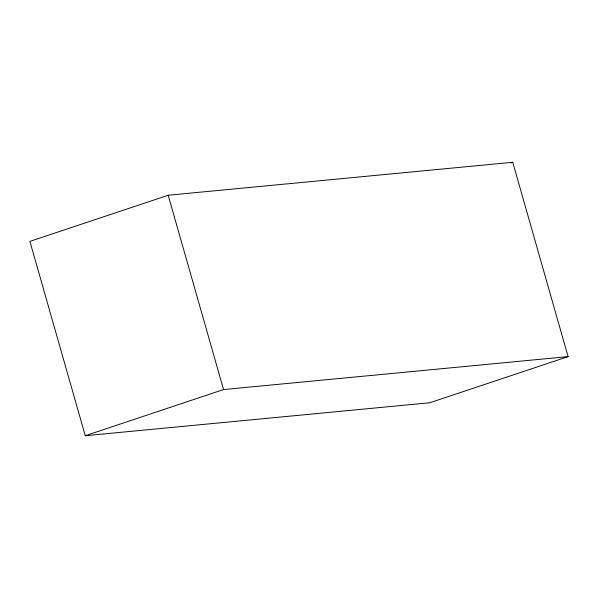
<?xml version="1.0" encoding="UTF-8"?>
<svg xmlns="http://www.w3.org/2000/svg" width="598" height="598" viewBox="0 0 598 598"><rect width="100%" height="100%" fill="white"/><g stroke="black" fill="none" stroke-linecap="round" stroke-linejoin="round"><path stroke-width="0.9" d="M168.188 195.24L29.9 241.383L85.26 435.718L429.813 402.76L568.1 356.617L512.74 162.282L168.188 195.24L223.547 389.567L568.1 356.617M510.984 162.873L512.74 162.282M85.26 435.718L223.547 389.567"/></g></svg>
